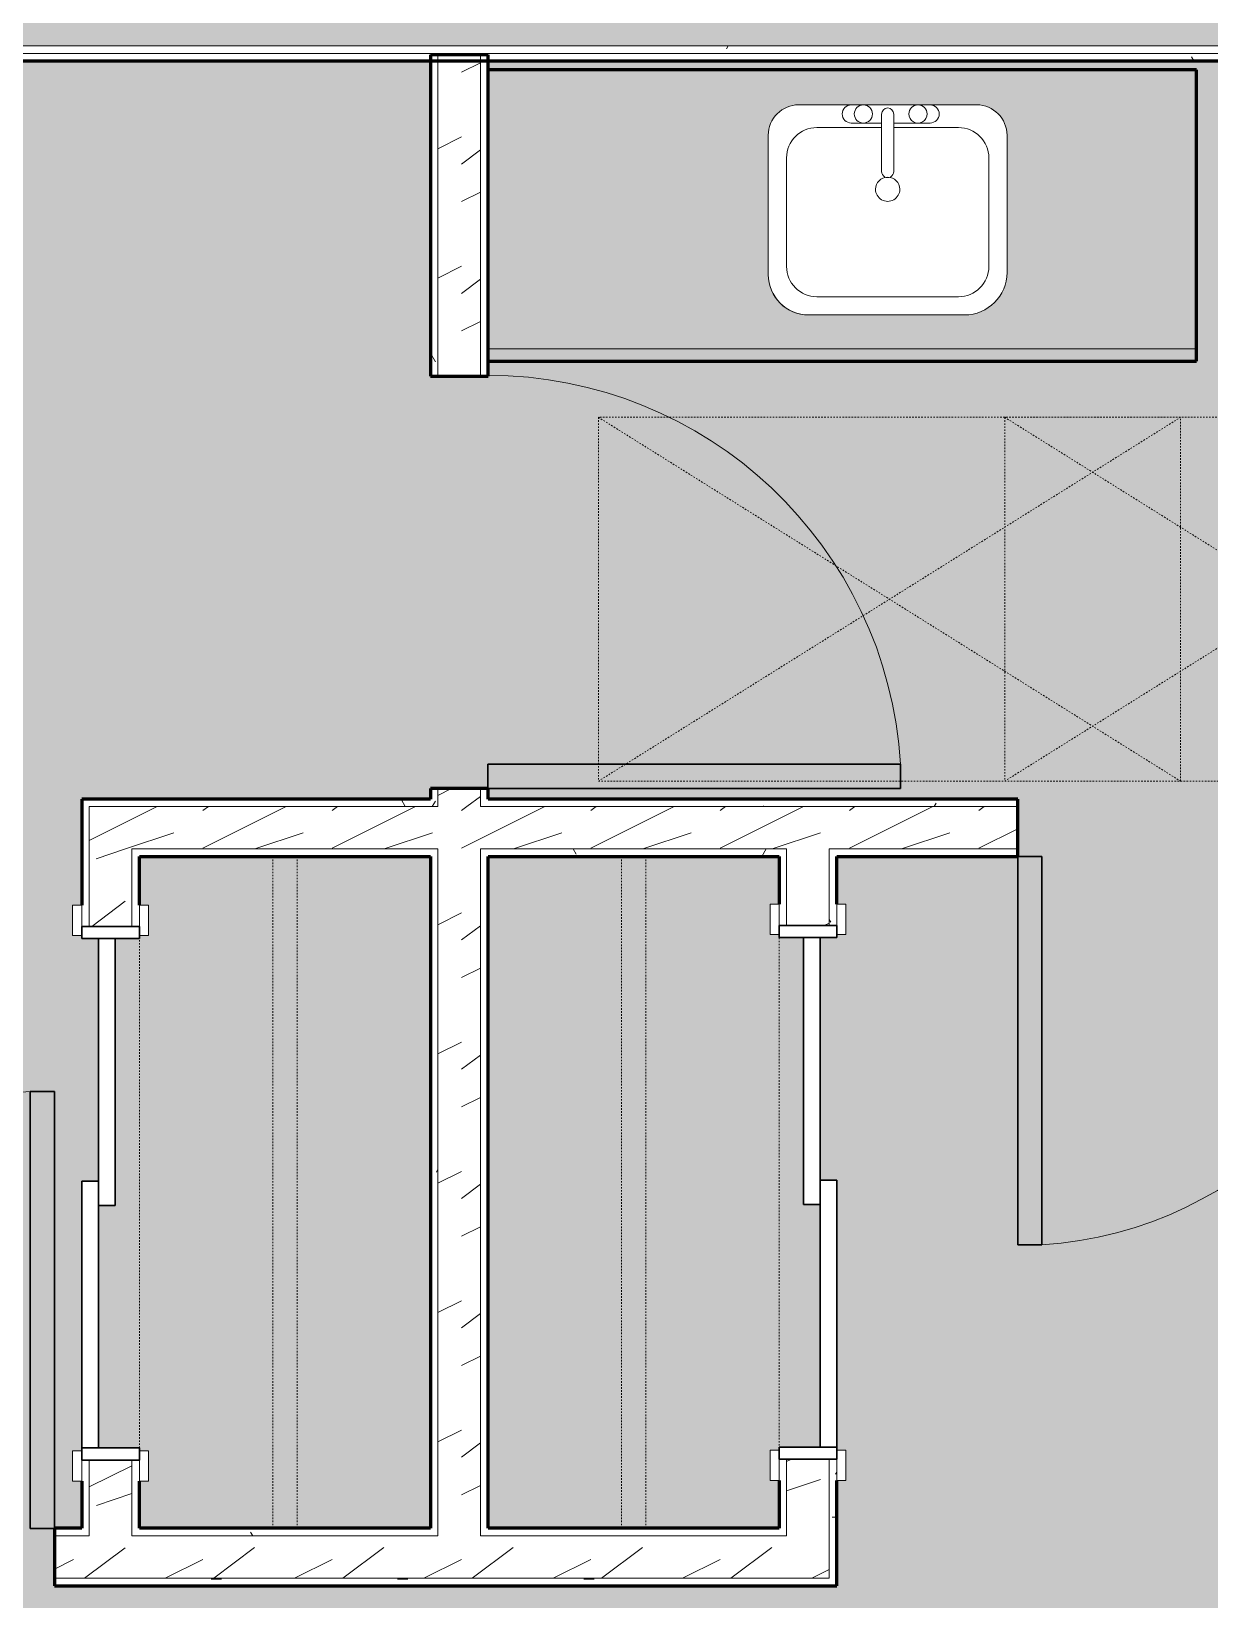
# Model space of a CAD drawing. Header units: inches. Extents: x -4105 to -1989, y 9836 to 11159.
# Drawn here: x -3650 to -3552.9, y 10708.3 to 10837.6 of the extents above; entities that cross this region are included whole.
import ezdxf

# ---------------------------------------------------------------- set-up
doc = ezdxf.new("R2010")
doc.units = ezdxf.units.IN
doc.header["$MEASUREMENT"] = 0
doc.linetypes.add('Dash', pattern=[0.25, 0.125, -0.125])
for name, color, linetype, lineweight in [('0-1', 7, 'Continuous', 5), ('0-2', 7, 'Continuous', 9), ('A-AREA-PATT-4', 41, 'Continuous', 9), ('A-DOOR-1', 31, 'Continuous', 9), ('A-DOOR-2', 31, 'Continuous', 30), ('A-DOOR-FRAM', 31, 'Continuous', 30), ('A-GENM-HDLN', 13, 'Dash', 9), ('A-WALL', 113, 'Continuous', 18), ('A-WALL-1', 113, 'Continuous', 60), ('A-WALL-PATT-1', 111, 'Continuous', 9), ('I-WALL-2', 2, 'Continuous', 60), ('P-SANR-FIXT', 6, 'Continuous', 9), ('Q-CASE', 31, 'Continuous', 9), ('Q-CASE-1', 31, 'Continuous', 60), ('Q-CASE-HDLN', 31, 'Dash', 9)]:
    doc.layers.add(name, color=color, linetype=linetype, lineweight=lineweight)
pattern_1 = [(0, (0, -1194), (20.48, 5.12), [0.845, -14.515, 0.845, -14.515, -81.92]), (0, (0, -1194), (20.48, 5.12), [-30.72, 0.845, -29.875, 0.845, -14.515, -35.84]), (0, (0, -1194), (20.48, 5.12), [-76.8, 0.845, -9.395, 0.845, -24.755]), (120, (7.68, -1191.44), (-14.67405, 15.1762003), [0.845, -14.515, 0.845, -14.515, -81.92]), (120, (7.68, -1191.44), (-14.67405, 15.1762003), [-30.72, 0.845, -29.875, 0.845, -14.515, -35.84]), (120, (7.68, -1191.44), (-14.67405, 15.1762003), [-76.8, 0.845, -9.395, 0.845, -24.755]), (240, (10.24, -1181.2), (-5.80595, -20.2962003), [0.845, -14.515, 0.845, -14.515, -81.92]), (240, (10.24, -1181.2), (-5.80595, -20.2962003), [-30.72, 0.845, -29.875, 0.845, -14.515, -35.84]), (240, (10.24, -1181.2), (-5.80595, -20.2962003), [-76.8, 0.845, -9.395, 0.845, -24.755])]
pattern_2 = [(216.87, (4.265, -1183.338), (31.9871619, 21.32545714), [5.331, -47.981]), (206.565, (10.662, -1186.536), (-10.662476, -10.6620098), [11.921, -11.921]), (198.435, (10.662, -1191.868), (-21.32449365, -10.6625869), [6.744, -26.974])]

# ---------------------------------------------------------------- blocks, each defined once
blk = doc.blocks.new('Single-Flush - 32_ x 84_-1372862-ENLARGED FLOOR PLAN - 1ST FLOOR PLAN - WEST')
at = {"layer": 'A-DOOR-1'}
blk.add_arc((16, 2.37), 32.07, 93.5759, 180, dxfattribs=at)
at = {"layer": 'A-DOOR-2'}
for p, q in [((14, 2.37), (14, 34.38)), ((16, 34.38), (14, 34.38)), ((16, 2.37), (16, 34.38)), ((16, 2.37), (14, 2.37))]:
    blk.add_line(p, q, dxfattribs=at)
blk = doc.blocks.new('Single-Flush - 36_ x 84_-1372839-ENLARGED FLOOR PLAN - 1ST FLOOR PLAN - WEST')
at = {"layer": 'A-DOOR-1'}
blk.add_arc((18, 2.37), 36.07, 93.1789, 180, dxfattribs=at)
at = {"layer": 'A-DOOR-2'}
for p, q in [((16, 2.37), (16, 38.39)), ((18, 38.39), (16, 38.39)), ((18, 2.37), (18, 38.39)), ((18, 2.37), (16, 2.37))]:
    blk.add_line(p, q, dxfattribs=at)
blk = doc.blocks.new('FOLDING_SLIDING CLOSET - 42_ x 80_-1372832-ENLARGED FLOOR PLAN - 1ST FLOOR PLAN - WEST')
at = {"layer": 'A-DOOR-1'}
for p, q in [((-21.25, 3), (-23.75, 3)), ((-23.75, 3), (-23.75, 2.25)), ((-21.25, 2.25), (-21.25, 3)), ((23.75, 3), (21.25, 3)), ((21.25, 3), (21.25, 2.25)), ((23.75, 2.25), (23.75, 3)), ((-23.75, 2.25), (-21.25, 2.25)), ((21.25, 2.25), (23.75, 2.25)), ((-21.25, -2.5), (-23.75, -2.5)), ((-23.75, -2.5), (-23.75, -3.25)), ((-21.25, -3.25), (-21.25, -2.5)), ((23.75, -2.5), (21.25, -2.5)), ((21.25, -2.5), (21.25, -3.25)), ((23.75, -3.25), (23.75, -2.5)), ((-23.75, -3.25), (-21.25, -3.25)), ((21.25, -3.25), (23.75, -3.25))]:
    blk.add_line(p, q, dxfattribs=at)
at = {"layer": 'A-DOOR-2'}
for p, q in [((1, 2.25), (-21, 2.25)), ((-21, 2.25), (-21, 0.87)), ((1, 0.87), (1, 2.25)), ((-21, 0.87), (1, 0.87)), ((21, 0.87), (-1, 0.87)), ((-1, 0.87), (-1, -0.5)), ((21, -0.5), (21, 0.87)), ((-1, -0.5), (21, -0.5))]:
    blk.add_line(p, q, dxfattribs=at)
at = {"layer": 'A-DOOR-FRAM'}
for p, q in [((-21, 2.25), (-22, 2.25)), ((-22, 2.25), (-22, -2.5)), ((-21, -2.5), (-21, 2.25)), ((21, 2.25), (21, -2.5)), ((22, 2.25), (21, 2.25)), ((22, -2.5), (22, 2.25)), ((-22, -2.5), (-21, -2.5)), ((21, -2.5), (22, -2.5))]:
    blk.add_line(p, q, dxfattribs=at)
blk = doc.blocks.new('OD_CW_Closet - OD_CW_Closet-1896142-ENLARGED FLOOR PLAN - 1ST FLOOR PLAN - WEST')
at = {"layer": 'Q-CASE-HDLN'}
for p, q in [((0.74, -24), (0.74, 0)), ((0.74, 0), (4.61, 0)), ((7.36, 0), (49.36, 0)), ((52.11, 0), (56.11, 0)), ((56.11, 0), (56.11, -24)), ((0.74, -11), (56.11, -11)), ((0.74, -13), (56.11, -13)), ((56.11, -24), (0.74, -24))]:
    blk.add_line(p, q, dxfattribs=at)
blk = doc.blocks.new('FOLDING_SLIDING CLOSET - 42_ x 80_-1372841-ENLARGED FLOOR PLAN - 1ST FLOOR PLAN - WEST')
at = {"layer": 'A-DOOR-1'}
for p, q in [((-23.75, 3.25), (-21.25, 3.25)), ((-23.75, 2.5), (-23.75, 3.25)), ((-21.25, 3.25), (-21.25, 2.5)), ((21.25, 3.25), (23.75, 3.25)), ((21.25, 2.5), (21.25, 3.25)), ((23.75, 3.25), (23.75, 2.5)), ((-21.25, 2.5), (-23.75, 2.5)), ((23.75, 2.5), (21.25, 2.5)), ((-23.75, -2.25), (-21.25, -2.25)), ((-23.75, -3), (-23.75, -2.25)), ((-21.25, -2.25), (-21.25, -3)), ((21.25, -2.25), (23.75, -2.25)), ((21.25, -3), (21.25, -2.25)), ((23.75, -2.25), (23.75, -3)), ((-21.25, -3), (-23.75, -3)), ((23.75, -3), (21.25, -3))]:
    blk.add_line(p, q, dxfattribs=at)
at = {"layer": 'A-DOOR-2'}
for p, q in [((-1, 0.5), (21, 0.5)), ((-1, -0.88), (-1, 0.5)), ((21, 0.5), (21, -0.88)), ((-21, -0.88), (1, -0.88)), ((-21, -2.25), (-21, -0.88)), ((21, -0.88), (-1, -0.88)), ((1, -0.88), (1, -2.25)), ((1, -2.25), (-21, -2.25))]:
    blk.add_line(p, q, dxfattribs=at)
at = {"layer": 'A-DOOR-FRAM'}
for p, q in [((-22, 2.5), (-21, 2.5)), ((-22, -2.25), (-22, 2.5)), ((-21, 2.5), (-21, -2.25)), ((21, 2.5), (22, 2.5)), ((21, -2.25), (21, 2.5)), ((22, 2.5), (22, -2.25)), ((-21, -2.25), (-22, -2.25)), ((22, -2.25), (21, -2.25))]:
    blk.add_line(p, q, dxfattribs=at)
blk = doc.blocks.new('OD_CW_Closet - OD_CW_Closet-V8-ENLARGED FLOOR PLAN - 1ST FLOOR PLAN - WEST')
at = {"layer": 'Q-CASE-HDLN'}
for p, q in [((0.74, -24), (0.74, 0)), ((0.74, 0), (56.11, 0)), ((56.11, 0), (56.11, -24)), ((0.74, -11), (56.11, -11)), ((0.74, -13), (56.11, -13)), ((4.68, -24), (0.74, -24)), ((49.43, -24), (7.43, -24)), ((56.11, -24), (52.18, -24))]:
    blk.add_line(p, q, dxfattribs=at)
blk = doc.blocks.new('M_Sink Vanity-Square - 500 x 440mm-1372835-ENLARGED FLOOR PLAN - 1ST FLOOR PLAN - WEST')
at = {"layer": 'P-SANR-FIXT'}
for p, q in [((-5.72, 10.23), (7.14, 10.23)), ((-5.72, 10.23), (7.14, 10.23)), ((-5.22, 8.73), (6.46, 8.73)), ((-9.22, -4.59), (-9.22, 6.73)), ((-9.22, -4.59), (-9.22, 6.73)), ((10.46, 6.91), (10.46, -4.59)), ((10.46, 6.91), (10.46, -4.59)), ((-7.72, -2.72), (-7.72, 6.23)), ((8.96, 6.23), (8.96, -2.72)), ((0.12, -6.33), (0.12, -1.59)), ((1.12, -6.33), (1.12, -1.59)), ((0.12, -5.22), (-5.22, -5.22)), ((-2.88, -5.59), (0.12, -5.59)), ((6.46, -5.22), (1.12, -5.22)), ((1.12, -5.59), (3.62, -5.59)), ((7.96, -7.09), (-6.72, -7.09)), ((7.96, -7.09), (-6.72, -7.09)), ((3.62, -7.09), (-2.88, -7.09))]:
    blk.add_line(p, q, dxfattribs=at)
for centre, radius, start, end in [((-5.72, 6.73), 3.5, 90, 180), ((-5.72, 6.73), 3.5, 90, 180), ((7.14, 6.91), 3.32, 0, 90), ((7.14, 6.91), 3.32, 360, 90), ((-5.22, 6.23), 2.5, 90, 180), ((6.46, 6.23), 2.5, 360, 90), ((0.62, -0.13), 1, 360, 180), ((0.62, -0.13), 1, 180, 0), ((0.62, -1.59), 0.5, 360, 180), ((-5.22, -2.72), 2.5, 180, 270), ((6.46, -2.72), 2.5, 270, 360), ((-6.72, -4.59), 2.5, 180, 270), ((-6.72, -4.59), 2.5, 180, 270), ((7.96, -4.59), 2.5, 270, 0), ((7.96, -4.59), 2.5, 270, 0), ((-2.88, -6.34), 0.75, 90, 270), ((-1.88, -6.34), 0.75, 360, 180), ((-1.88, -6.34), 0.75, 180, 0), ((0.62, -6.33), 0.5, 180, 0), ((2.62, -6.34), 0.75, 0, 180), ((2.62, -6.34), 0.75, 180, 0), ((3.62, -6.34), 0.75, 270, 90)]:
    blk.add_arc(centre, radius, start, end, dxfattribs=at)
blk = doc.blocks.new('OD_CW_Base Cabinet - OD_CW_Base Cabinet-1913675-ENLARGED FLOOR PLAN - 1ST FLOOR PLAN - WEST')
at = {"layer": 'Q-CASE'}
h = blk.add_hatch(color=256, dxfattribs=at)
h.paths.add_polyline_path([(0.74, 1), (59.14, 1), (59.14, 24), (0.74, 24), (0.74, 3.8)], flags=0)
h.paths.add_polyline_path([(27.17, 3.8), (26.31, 3.92), (25.51, 4.25), (24.82, 4.77), (24.29, 5.46), (23.96, 6.26), (23.85, 7.12), (23.85, 18.63), (23.93, 19.27), (24.18, 19.88), (24.58, 20.39), (25.1, 20.79), (25.7, 21.04), (26.35, 21.13), (41.03, 21.13), (41.68, 21.04), (42.28, 20.79), (42.8, 20.39), (43.2, 19.88), (43.45, 19.27), (43.53, 18.63), (43.53, 7.3), (43.41, 6.4), (43.06, 5.55), (42.51, 4.83), (41.78, 4.27), (40.94, 3.92), (40.03, 3.8), (32.5, 3.8)], flags=0)
blk.add_hatch(color=256, dxfattribs=at).paths.add_polyline_path([(32.5, 0), (59.14, 0), (59.14, 1), (0.74, 1), (0.74, 0)], flags=0)
for p, q in [((0.74, 24), (59.14, 24)), ((59.14, 24), (59.14, 1)), ((0.74, 1), (59.14, 1)), ((59.14, 1), (0.74, 1)), ((59.14, 0), (0.74, 0)), ((59.14, 1), (59.14, 0))]:
    blk.add_line(p, q, dxfattribs=at)
at = {"layer": 'Q-CASE-1'}
for p, q in [((59.14, 24), (0.74, 24)), ((59.14, 0), (59.14, 24)), ((0.74, 0), (59.14, 0))]:
    blk.add_line(p, q, dxfattribs=at)
blk = doc.blocks.new('ADA Clearances - 30_x48_-V52-ENLARGED FLOOR PLAN - 1ST FLOOR PLAN - WEST')
at = {"layer": 'A-GENM-HDLN'}
for p, q in [((15, -24), (-15, 24)), ((-15, -24), (15, 24)), ((15, 24), (-15, 24)), ((-15, 24), (-15, 14.12)), ((15, -24), (15, 24)), ((-15, 5.48), (-15, -24)), ((-15, -24), (15, -24))]:
    blk.add_line(p, q, dxfattribs=at)
blk = doc.blocks.new('ADA Clearances - 30_x48_-2253128-ENLARGED FLOOR PLAN - 1ST FLOOR PLAN - WEST')
at = {"layer": 'A-GENM-HDLN'}
for p, q in [((15, -24), (-15, 24)), ((-15, -24), (15, 24)), ((15, 24), (-15, 24)), ((-15, 24), (-15, -24)), ((15, -24), (15, 24)), ((-15, -24), (15, -24))]:
    blk.add_line(p, q, dxfattribs=at)
blk = doc.blocks.new('Single-Flush - 34_ x 84_-1372840-ENLARGED FLOOR PLAN - 1ST FLOOR PLAN - WEST')
at = {"layer": 'A-DOOR-1'}
blk.add_arc((17, 2.37), 34.07, 93.3657, 180, dxfattribs=at)
at = {"layer": 'A-DOOR-2'}
for p, q in [((15, 2.37), (15, 36.38)), ((17, 36.38), (15, 36.38)), ((17, 2.37), (17, 36.38)), ((17, 2.37), (15, 2.37))]:
    blk.add_line(p, q, dxfattribs=at)
blk = doc.blocks.new('CTR - 1st Phase - Unit Layouts_rvt-1-ENLARGED FLOOR PLAN - 1ST FLOOR PLAN - WEST')
at = {"layer": 'A-WALL-PATT-1'}
h = blk.add_hatch(dxfattribs=at)
h.set_pattern_fill('FP_1', color=256, style=0, pattern_type=2)
h.set_pattern_definition(pattern_1)
h.paths.add_polyline_path([(-3617.12, 10714.22), (-3616.5, 10714.22), (-3616.5, 10769.59), (-3617.12, 10769.59), (-3617.12, 10724.35)], flags=0)
h.paths.add_polyline_path([(-3616.5, 10774.34), (-3616.5, 10775.2), (-3617.12, 10775.2), (-3617.12, 10774.34)], flags=0)
h.paths.add_polyline_path([(-3616.5, 10809.2), (-3616.51, 10835.19), (-3617.12, 10835.19), (-3617.12, 10809.2)], flags=0)
h = blk.add_hatch(dxfattribs=at)
h.set_pattern_fill('FP_2', color=256, style=0, pattern_type=2)
h.set_pattern_definition(pattern_2)
h.paths.add_polyline_path([(-3613, 10713.59), (-3613, 10770.22), (-3616.5, 10770.22), (-3616.5, 10713.59)], flags=0)
h.paths.add_polyline_path([(-3616.5, 10773.72), (-3613, 10773.72), (-3613, 10775.2), (-3616.5, 10775.2), (-3616.5, 10774.34)], flags=0)
h.paths.add_polyline_path([(-3616.5, 10809.2), (-3613, 10809.2), (-3613, 10835.19), (-3616.5, 10835.19)], flags=0)
h = blk.add_hatch(dxfattribs=at)
h.set_pattern_fill('FP_1', color=256, style=0, pattern_type=2)
h.set_pattern_definition(pattern_1)
h.paths.add_polyline_path([(-3645.87, 10773.72), (-3616.5, 10773.72), (-3616.5, 10774.34), (-3645.87, 10774.34)], flags=0)
h.paths.add_polyline_path([(-3613, 10773.72), (-3568.7, 10773.72), (-3568.7, 10774.34), (-3613, 10774.34)], flags=0)
h.paths.add_polyline_path([(-3519.54, 10773.72), (-3483.97, 10773.73), (-3483.97, 10774.34), (-3536.7, 10774.34), (-3536.7, 10773.72), (-3521.15, 10773.72)], flags=0)
h = blk.add_hatch(dxfattribs=at)
h.set_pattern_fill('FP_2', color=256, style=0, pattern_type=2)
h.set_pattern_definition(pattern_2)
h.paths.add_polyline_path([(-3645.25, 10770.22), (-3568.7, 10770.22), (-3568.7, 10773.72), (-3645.25, 10773.72)], flags=0)
h.paths.add_polyline_path([(-3519.54, 10770.22), (-3482.72, 10770.22), (-3482.72, 10773.72), (-3536.7, 10773.72), (-3536.7, 10770.22), (-3521.15, 10770.22)], flags=0)
h = blk.add_hatch(dxfattribs=at)
h.set_pattern_fill('FP_2', color=256, style=0, pattern_type=2)
h.set_pattern_definition(pattern_2)
h.paths.add_polyline_path([(-3641.82, 10713.59), (-3641.75, 10713.59), (-3641.75, 10719.84), (-3645.25, 10719.84), (-3645.25, 10713.59), (-3643.12, 10713.59)], flags=0)
h.paths.add_polyline_path([(-3643.12, 10763.84), (-3641.75, 10763.84), (-3641.75, 10770.22), (-3645.25, 10770.22), (-3645.25, 10763.84), (-3644.5, 10763.84)], flags=0)
h = blk.add_hatch(dxfattribs=at)
h.set_pattern_fill('FP_1', color=256, style=0, pattern_type=2)
h.set_pattern_definition(pattern_1)
h.paths.add_polyline_path([(-3641.75, 10769.59), (-3616.5, 10769.59), (-3616.5, 10770.22), (-3641.75, 10770.22)], flags=0)
h.paths.add_polyline_path([(-3613, 10769.59), (-3587.75, 10769.59), (-3587.75, 10770.22), (-3613, 10770.22)], flags=0)
h.paths.add_polyline_path([(-3584.25, 10769.59), (-3568.7, 10769.59), (-3568.7, 10770.22), (-3584.25, 10770.22)], flags=0)
h.paths.add_polyline_path([(-3536.7, 10769.59), (-3521.15, 10769.59), (-3521.15, 10770.22), (-3536.7, 10770.22)], flags=0)
h.paths.add_polyline_path([(-3484.7, 10769.59), (-3483.97, 10769.59), (-3483.97, 10770.22), (-3517.65, 10770.22), (-3517.65, 10769.59), (-3491.2, 10769.59)], flags=0)
h = blk.add_hatch(dxfattribs=at)
h.set_pattern_fill('FP_2', color=256, style=0, pattern_type=2)
h.set_pattern_definition(pattern_2)
h.paths.add_polyline_path([(-3584.25, 10710.09), (-3584.25, 10719.91), (-3587.75, 10719.91), (-3587.75, 10710.09)], flags=0)
h.paths.add_polyline_path([(-3584.25, 10763.91), (-3584.25, 10770.22), (-3587.75, 10770.22), (-3587.75, 10763.91), (-3585, 10763.91)], flags=0)
h = blk.add_hatch(dxfattribs=at)
h.set_pattern_fill('FP_1', color=256, style=0, pattern_type=2)
h.set_pattern_definition(pattern_1)
h.paths.add_polyline_path([(-3583.62, 10709.47), (-3583.62, 10719.91), (-3584.25, 10719.91), (-3584.25, 10709.47)], flags=0)
h.paths.add_polyline_path([(-3583.62, 10763.91), (-3583.62, 10769.59), (-3584.25, 10769.57), (-3584.25, 10763.91)], flags=0)
h = blk.add_hatch(dxfattribs=at)
h.set_pattern_fill('FP_1', color=256, style=0, pattern_type=2)
h.set_pattern_definition(pattern_1)
h.paths.add_polyline_path([(-3714.13, 10713.59), (-3684.12, 10713.59), (-3684.12, 10714.22), (-3822.41, 10714.22), (-3822.41, 10713.59), (-3753.92, 10713.59)], flags=0)
h.paths.add_polyline_path([(-3648.12, 10713.59), (-3645.25, 10713.59), (-3645.25, 10714.22), (-3648.12, 10714.22)], flags=0)
h = blk.add_hatch(dxfattribs=at)
h.set_pattern_fill('FP_2', color=256, style=0, pattern_type=2)
h.set_pattern_definition(pattern_2)
h.paths.add_polyline_path([(-3704.13, 10710.09), (-3684.12, 10710.09), (-3684.12, 10713.59), (-3822.41, 10713.59), (-3822.41, 10710.09), (-3714.13, 10710.09)], flags=0)
h.paths.add_polyline_path([(-3643.12, 10710.09), (-3641.75, 10710.09), (-3641.75, 10713.59), (-3648.12, 10713.59), (-3648.12, 10710.09), (-3644.5, 10710.09)], flags=0)
h = blk.add_hatch(dxfattribs=at)
h.set_pattern_fill('FP_2', color=256, style=0, pattern_type=2)
h.set_pattern_definition(pattern_2)
h.paths.add_polyline_path([(-3588.37, 10710.09), (-3587.75, 10710.1), (-3587.75, 10713.59), (-3641.75, 10713.59), (-3641.75, 10710.09), (-3611.15, 10710.09)], flags=0)
h = blk.add_hatch(dxfattribs=at)
h.set_pattern_fill('FP_1', color=256, style=0, pattern_type=2)
h.set_pattern_definition(pattern_1)
h.paths.add_polyline_path([(-3588.37, 10713.59), (-3588.37, 10714.22), (-3613, 10714.22), (-3613, 10713.59), (-3611.15, 10713.59)], flags=0)
h.paths.add_polyline_path([(-3641.12, 10713.59), (-3616.5, 10713.59), (-3616.5, 10714.22), (-3641.12, 10714.22)], flags=0)
h = blk.add_hatch(dxfattribs=at)
h.set_pattern_fill('FP_1', color=256, style=0, pattern_type=2)
h.set_pattern_definition(pattern_1)
h.paths.add_polyline_path([(-3753.92, 10709.47), (-3684.12, 10709.47), (-3684.12, 10710.09), (-3822.41, 10710.09), (-3822.41, 10709.47), (-3763.82, 10709.47)], flags=0)
h.paths.add_polyline_path([(-3645.87, 10709.47), (-3641.12, 10709.47), (-3641.12, 10710.09), (-3648.12, 10710.09), (-3648.12, 10709.47)], flags=0)
h = blk.add_hatch(dxfattribs=at)
h.set_pattern_fill('FP_1', color=256, style=0, pattern_type=2)
h.set_pattern_definition(pattern_1)
h.paths.add_polyline_path([(-3588.37, 10709.47), (-3584.25, 10709.47), (-3584.25, 10710.09), (-3641.12, 10710.09), (-3641.12, 10709.47), (-3611.15, 10709.47)], flags=0)
at = {"layer": 'A-WALL'}
for p, q in [((-3616.5, 10809.2), (-3616.5, 10835.7)), ((-3613, 10809.2), (-3613, 10835.7)), ((-3616.5, 10774.34), (-3616.5, 10775.2)), ((-3616.5, 10773.72), (-3616.5, 10774.34)), ((-3616.5, 10774.34), (-3616.5, 10773.72)), ((-3613, 10774.34), (-3613, 10775.2)), ((-3613, 10774.34), (-3613, 10773.72)), ((-3613, 10773.72), (-3613, 10774.34)), ((-3645.25, 10773.72), (-3616.5, 10773.72)), ((-3645.25, 10770.22), (-3645.25, 10773.72)), ((-3613, 10773.72), (-3568.7, 10773.72)), ((-3645.25, 10769.59), (-3645.25, 10770.22)), ((-3641.75, 10770.22), (-3616.5, 10770.22)), ((-3641.75, 10769.59), (-3641.75, 10770.22)), ((-3616.5, 10769.59), (-3616.5, 10770.22)), ((-3616.5, 10770.22), (-3616.5, 10769.59)), ((-3613, 10770.22), (-3613, 10769.59)), ((-3613, 10770.22), (-3587.75, 10770.22)), ((-3613, 10769.59), (-3613, 10770.22)), ((-3587.75, 10769.59), (-3587.75, 10770.22)), ((-3584.25, 10769.59), (-3584.25, 10770.22)), ((-3584.25, 10770.22), (-3568.7, 10770.22)), ((-3645.25, 10769.59), (-3645.25, 10763.84)), ((-3641.75, 10769.59), (-3641.75, 10763.84)), ((-3616.5, 10714.22), (-3616.5, 10769.59)), ((-3613, 10714.22), (-3613, 10769.59)), ((-3587.75, 10763.91), (-3587.75, 10769.59)), ((-3584.25, 10763.91), (-3584.25, 10769.59)), ((-3645.25, 10719.84), (-3645.25, 10714.22)), ((-3641.75, 10719.84), (-3641.75, 10714.22)), ((-3587.75, 10713.59), (-3587.75, 10719.91)), ((-3584.25, 10710.09), (-3584.25, 10719.91)), ((-3645.25, 10713.59), (-3648.12, 10713.59)), ((-3645.25, 10714.22), (-3645.25, 10713.59)), ((-3641.75, 10714.22), (-3641.75, 10713.59)), ((-3641.75, 10713.59), (-3641.12, 10713.59)), ((-3616.5, 10713.59), (-3641.12, 10713.59)), ((-3616.5, 10714.22), (-3616.5, 10713.59)), ((-3613, 10714.22), (-3613, 10713.59)), ((-3588.37, 10713.59), (-3613, 10713.59)), ((-3587.75, 10713.59), (-3588.37, 10713.59)), ((-3641.75, 10710.09), (-3648.12, 10710.09)), ((-3641.75, 10710.09), (-3641.12, 10710.09)), ((-3588.37, 10710.09), (-3641.12, 10710.09)), ((-3587.75, 10710.09), (-3588.37, 10710.09)), ((-3584.25, 10710.09), (-3587.75, 10710.09))]:
    blk.add_line(p, q, dxfattribs=at)
at = {"layer": 'A-WALL-1'}
for p, q in [((-3617.12, 10835.7), (-3617.12, 10809.2)), ((-3612.37, 10835.7), (-3617.12, 10835.7)), ((-3612.37, 10809.2), (-3612.37, 10835.7)), ((-3617.12, 10809.2), (-3612.37, 10809.2)), ((-3617.12, 10774.34), (-3645.87, 10774.34)), ((-3645.87, 10774.34), (-3645.87, 10773.72)), ((-3617.12, 10775.2), (-3617.12, 10774.34)), ((-3612.37, 10775.2), (-3617.12, 10775.2)), ((-3612.37, 10774.34), (-3612.37, 10775.2)), ((-3568.7, 10774.34), (-3612.37, 10774.34)), ((-3568.7, 10769.59), (-3568.7, 10774.34)), ((-3645.87, 10773.72), (-3645.87, 10769.59)), ((-3645.87, 10769.59), (-3645.87, 10765.59)), ((-3641.12, 10769.59), (-3617.12, 10769.59)), ((-3641.12, 10765.59), (-3641.12, 10769.59)), ((-3617.12, 10769.59), (-3617.12, 10714.22)), ((-3612.37, 10769.59), (-3588.37, 10769.59)), ((-3612.37, 10714.22), (-3612.37, 10769.59)), ((-3588.37, 10769.59), (-3588.37, 10765.66)), ((-3583.62, 10765.66), (-3583.62, 10769.59)), ((-3583.62, 10769.59), (-3568.7, 10769.59)), ((-3645.87, 10718.09), (-3645.87, 10714.22)), ((-3641.12, 10714.22), (-3641.12, 10718.09)), ((-3588.37, 10718.16), (-3588.37, 10714.22)), ((-3583.62, 10709.47), (-3583.62, 10718.16)), ((-3645.87, 10714.22), (-3648.12, 10714.22)), ((-3648.12, 10714.22), (-3648.12, 10709.47)), ((-3617.12, 10714.22), (-3641.12, 10714.22)), ((-3588.37, 10714.22), (-3612.37, 10714.22)), ((-3648.12, 10709.47), (-3641.12, 10709.47)), ((-3641.12, 10709.47), (-3588.37, 10709.47)), ((-3588.37, 10709.47), (-3584.25, 10709.47)), ((-3584.25, 10709.47), (-3583.62, 10709.47))]:
    blk.add_line(p, q, dxfattribs=at)
at = {"layer": '0-2'}
for name, p in [('OD_CW_Base Cabinet - OD_CW_Base Cabinet-1913675-ENLARGED FLOOR PLAN - 1ST FLOOR PLAN - WEST', (-3613.11, 10810.45)), ('Single-Flush - 36_ x 84_-1372839-ENLARGED FLOOR PLAN - 1ST FLOOR PLAN - WEST', (-3666.12, 10711.84))]:
    blk.add_blockref(name, p, dxfattribs=at)
for name, p, rotation in [('M_Sink Vanity-Square - 500 x 440mm-1372835-ENLARGED FLOOR PLAN - 1ST FLOOR PLAN - WEST', (-3578.8, 10824.48), 180), ('Single-Flush - 34_ x 84_-1372840-ENLARGED FLOOR PLAN - 1ST FLOOR PLAN - WEST', (-3614.75, 10792.2), 269.9999999999977), ('ADA Clearances - 30_x48_-2253128-ENLARGED FLOOR PLAN - 1ST FLOOR PLAN - WEST', (-3579.27, 10790.81), 270.0000000000299), ('ADA Clearances - 30_x48_-V52-ENLARGED FLOOR PLAN - 1ST FLOOR PLAN - WEST', (-3545.77, 10790.81), 270.0000000000299), ('OD_CW_Closet - OD_CW_Closet-1896142-ENLARGED FLOOR PLAN - 1ST FLOOR PLAN - WEST', (-3641.12, 10713.48), 89.99999999999663), ('OD_CW_Closet - OD_CW_Closet-V8-ENLARGED FLOOR PLAN - 1ST FLOOR PLAN - WEST', (-3612.37, 10713.48), 89.99999999999663), ('Single-Flush - 32_ x 84_-1372862-ENLARGED FLOOR PLAN - 1ST FLOOR PLAN - WEST', (-3552.7, 10771.97), 180), ('FOLDING_SLIDING CLOSET - 42_ x 80_-1372832-ENLARGED FLOOR PLAN - 1ST FLOOR PLAN - WEST', (-3643.62, 10741.84), 90.00000000000065), ('FOLDING_SLIDING CLOSET - 42_ x 80_-1372841-ENLARGED FLOOR PLAN - 1ST FLOOR PLAN - WEST', (-3585.87, 10741.91), 90.00000000000053)]:
    blk.add_blockref(name, p, dxfattribs=dict(at, rotation=rotation))

msp = doc.modelspace()

# ---------------------------------------------------------------- block references
at = {"layer": '0-1'}
msp.add_blockref('CTR - 1st Phase - Unit Layouts_rvt-1-ENLARGED FLOOR PLAN - 1ST FLOOR PLAN - WEST', (0, 0), dxfattribs=at)

# ---------------------------------------------------------------- next in the draw order: hatches: boundary and pattern name
at = {"layer": 'A-AREA-PATT-4'}
h = msp.add_hatch(color=256, dxfattribs=at)
h.paths.add_polyline_path([(-3822.2, 10553.19), (-3788.62, 10553.19), (-3788.62, 10568.84), (-3787.96, 10568.84), (-3787.93, 10568.88), (-3787.47, 10568.88), (-3787.47, 10568.84), (-3772.28, 10568.84), (-3772.28, 10568.88), (-3771.28, 10568.88), (-3771.28, 10568.84), (-3770.62, 10568.84), (-3770.62, 10564.84), (-3734.62, 10564.84), (-3734.62, 10568.84), (-3733.96, 10568.84), (-3733.96, 10568.88), (-3732.96, 10568.88), (-3732.96, 10568.84), (-3717.77, 10568.84), (-3717.77, 10568.88), (-3717.28, 10568.88), (-3717.28, 10568.84), (-3716.62, 10568.84), (-3716.62, 10553.19), (-3591.97, 10553.19), (-3591.97, 10563.04), (-3602.42, 10563.04), (-3602.42, 10579.54), (-3591.97, 10579.54), (-3591.97, 10591.04), (-3602.42, 10591.04), (-3602.42, 10607.54), (-3591.97, 10607.54), (-3591.97, 10619.04), (-3602.42, 10619.04), (-3602.42, 10635.54), (-3591.97, 10635.54), (-3591.97, 10662.02), (-3555.97, 10662.02), (-3555.97, 10649.47), (-3553.64, 10649.46), (-3553.55, 10649.41), (-3553.49, 10649.27), (-3553.49, 10648.38), (-3553.24, 10648.38), (-3553.24, 10644.65), (-3552.99, 10644.65), (-3552.99, 10642.68), (-3553.24, 10642.68), (-3553.24, 10633.32), (-3552.99, 10633.32), (-3552.99, 10632.73), (-3553.24, 10632.73), (-3553.24, 10632.14), (-3552.99, 10632.14), (-3552.99, 10631.55), (-3553.24, 10631.55), (-3553.24, 10630.96), (-3552.99, 10630.96), (-3552.99, 10630.37), (-3553.24, 10630.37), (-3553.24, 10629.78), (-3552.99, 10629.78), (-3552.99, 10629.19), (-3553.24, 10629.19), (-3553.24, 10626.56), (-3553.49, 10626.54), (-3553.51, 10625.61), (-3553.55, 10625.53), (-3553.69, 10625.47), (-3555.97, 10625.47), (-3555.97, 10553.19), (-3507.97, 10553.19), (-3507.97, 10606.7), (-3516.32, 10606.7), (-3516.32, 10642.45), (-3486.32, 10642.45), (-3486.32, 10606.7), (-3483.97, 10606.7), (-3483.97, 10643.19), (-3504.92, 10643.19), (-3504.92, 10671.39), (-3502.99, 10671.39), (-3502.99, 10672.01), (-3501.92, 10672.01), (-3501.92, 10706.76), (-3502.99, 10706.76), (-3502.99, 10707.39), (-3504.92, 10707.39), (-3504.92, 10710.9), (-3521.77, 10710.9), (-3521.77, 10737.9), (-3517.02, 10737.9), (-3517.02, 10715.65), (-3504.92, 10715.65), (-3504.92, 10716.39), (-3483.97, 10716.39), (-3483.97, 10769.59), (-3517.02, 10769.59), (-3517.02, 10767.9), (-3521.77, 10767.9), (-3521.77, 10769.59), (-3536.7, 10769.59), (-3536.7, 10774.34), (-3483.97, 10774.34), (-3483.97, 10807.19), (-3519.97, 10807.19), (-3519.97, 10812.31), (-3515.22, 10812.31), (-3515.22, 10811.94), (-3483.97, 10811.94), (-3483.97, 10835.19), (-3515.22, 10835.19), (-3515.22, 10832.31), (-3519.97, 10832.31), (-3519.97, 10835.19), (-3612.37, 10835.19), (-3612.37, 10834.45), (-3553.97, 10834.45), (-3553.97, 10810.45), (-3612.37, 10810.45), (-3612.37, 10809.2), (-3617.12, 10809.2), (-3617.12, 10835.19), (-3822.2, 10835.19), (-3822.2, 10782.16), (-3789.92, 10782.16), (-3789.92, 10775.4), (-3794.67, 10775.4), (-3794.67, 10777.41), (-3822.2, 10777.41), (-3822.2, 10714.22), (-3794.67, 10714.22), (-3794.67, 10717.96), (-3789.92, 10717.96), (-3789.92, 10714.22), (-3684.12, 10714.22), (-3684.12, 10709.47), (-3822.2, 10709.47), (-3822.2, 10574.34)], flags=0)
h.paths.add_polyline_path([(-3669.13, 10565.79), (-3704.13, 10565.79), (-3704.13, 10571.79), (-3705.13, 10571.79), (-3705.13, 10607.79), (-3704.13, 10607.79), (-3704.13, 10613.79), (-3669.13, 10613.79), (-3669.13, 10596.74)], flags=0)
h.paths.add_polyline_path([(-3763.82, 10617.12), (-3792.13, 10617.12), (-3792.13, 10618.12), (-3798.13, 10618.12), (-3798.13, 10653.12), (-3714.13, 10653.12), (-3714.13, 10618.12), (-3720.13, 10618.12), (-3720.13, 10617.12), (-3753.92, 10617.12)], flags=0)
h.paths.add_polyline_path([(-3504.92, 10705.64), (-3540.92, 10705.64), (-3540.92, 10707.39), (-3504.92, 10707.39)], flags=0)
h.paths.add_polyline_path([(-3643.12, 10709.47), (-3648.12, 10709.47), (-3648.12, 10714.22), (-3645.87, 10714.22), (-3645.87, 10718.09), (-3646.62, 10718.09), (-3646.62, 10720.59), (-3645.87, 10720.59), (-3645.87, 10742.84), (-3644.5, 10742.84), (-3644.5, 10762.84), (-3645.87, 10762.84), (-3645.87, 10763.09), (-3646.62, 10763.09), (-3646.62, 10765.59), (-3645.87, 10765.59), (-3645.87, 10774.34), (-3617.12, 10774.34), (-3617.12, 10775.2), (-3612.37, 10775.2), (-3612.37, 10774.34), (-3568.7, 10774.34), (-3568.7, 10769.59), (-3583.62, 10769.59), (-3583.62, 10765.66), (-3582.87, 10765.66), (-3582.87, 10763.16), (-3583.62, 10763.16), (-3583.63, 10762.91), (-3585, 10762.91), (-3585, 10742.91), (-3583.62, 10742.91), (-3583.62, 10720.66), (-3582.87, 10720.66), (-3582.87, 10718.16), (-3583.62, 10718.16), (-3583.62, 10709.47), (-3641.75, 10709.47)], flags=0)
h.paths.add_polyline_path([(-3611.15, 10714.22), (-3588.37, 10714.22), (-3588.37, 10718.16), (-3589.12, 10718.16), (-3589.12, 10720.66), (-3588.37, 10720.66), (-3588.37, 10720.91), (-3585, 10720.91), (-3585, 10740.91), (-3586.37, 10740.91), (-3586.37, 10762.91), (-3588.37, 10762.91), (-3588.37, 10763.16), (-3589.12, 10763.16), (-3589.12, 10765.66), (-3588.37, 10765.66), (-3588.37, 10769.59), (-3612.37, 10769.59), (-3612.37, 10714.22)], flags=0)
h.paths.add_polyline_path([(-3641.12, 10714.22), (-3617.12, 10714.22), (-3617.12, 10769.59), (-3641.12, 10769.59), (-3641.12, 10765.59), (-3640.37, 10765.59), (-3640.37, 10763.09), (-3641.12, 10763.09), (-3641.12, 10762.84), (-3643.12, 10762.84), (-3643.12, 10740.84), (-3644.5, 10740.84), (-3644.5, 10720.84), (-3641.12, 10720.84), (-3641.12, 10720.59), (-3640.37, 10720.59), (-3640.37, 10718.09), (-3641.12, 10718.09)], flags=0)
h.paths.add_polyline_path([(-3510.7, 10737.84), (-3510.7, 10762.84), (-3484.7, 10762.84), (-3484.7, 10737.84), (-3501.92, 10737.84)], flags=0)
h.paths.add_polyline_path([(-3790.55, 10737.96), (-3794.67, 10737.96), (-3794.67, 10739.26), (-3821.95, 10739.26), (-3821.95, 10744.01), (-3794.67, 10744.01), (-3794.67, 10745.4), (-3789.92, 10745.4), (-3789.92, 10737.96)], flags=0)
h.paths.add_polyline_path([(-3819.92, 10746.65), (-3820.92, 10746.65), (-3820.92, 10774.65), (-3795.67, 10774.65), (-3795.67, 10765.15), (-3795.17, 10765.14), (-3795.17, 10764.65), (-3795.67, 10764.65), (-3795.67, 10748.4), (-3795.17, 10748.38), (-3795.17, 10747.65), (-3795.67, 10747.65), (-3795.67, 10746.65), (-3809.63, 10746.65)], flags=0)
h.paths.add_polyline_path([(-3714.13, 10754.84), (-3753.92, 10754.84), (-3753.92, 10834.84), (-3675.92, 10834.84), (-3675.92, 10754.84), (-3704.13, 10754.84)], flags=0)
h.paths.add_polyline_path([(-3535.47, 10802.97), (-3536.47, 10802.97), (-3537.85, 10803.47), (-3538.71, 10803.97), (-3539.71, 10804.97), (-3541.1, 10806.97), (-3542.03, 10808.97), (-3542.76, 10810.97), (-3543.3, 10812.98), (-3543.47, 10814.97), (-3543.39, 10815.97), (-3543.21, 10816.97), (-3542.94, 10817.97), (-3542.37, 10818.97), (-3541.18, 10819.97), (-3540.84, 10823), (-3542.22, 10823), (-3543.19, 10823.12), (-3544.09, 10823.49), (-3544.86, 10824.09), (-3545.45, 10824.86), (-3545.82, 10825.76), (-3545.95, 10826.72), (-3545.95, 10834.45), (-3526, 10834.45), (-3526, 10826.72), (-3526.12, 10825.76), (-3526.5, 10824.86), (-3527.09, 10824.09), (-3527.86, 10823.49), (-3528.76, 10823.12), (-3529.8, 10823), (-3531.11, 10823), (-3530.76, 10819.97), (-3529.57, 10818.97), (-3529.01, 10817.97), (-3528.74, 10816.97), (-3528.56, 10815.97), (-3528.47, 10814.97), (-3528.65, 10812.98), (-3529.19, 10810.97), (-3529.91, 10808.97), (-3530.85, 10806.97), (-3532.23, 10804.97), (-3533.23, 10803.97), (-3534.1, 10803.47)], flags=0)
h.paths.add_polyline_path([(-3653.92, 10816.34), (-3671.92, 10816.34), (-3671.92, 10834.34), (-3653.92, 10834.34)], flags=0)
h.paths.add_polyline_path([(-3769.7, 10816.34), (-3773.86, 10816.34), (-3773.86, 10834.34), (-3755.86, 10834.34), (-3755.86, 10816.34), (-3763.82, 10816.34)], flags=0)
at = {"layer": 'A-WALL-PATT-1'}
h = msp.add_hatch(dxfattribs=at)
h.set_pattern_fill('FP_13', color=256, style=0, pattern_type=2)
h.set_pattern_definition([(161.57, (0.32, -1193.68), (-2.560496185, -0.000537386), [0, -18.214, 2.022, 0]), (18.43, (-0.32, -1193.68), (-2.560496185, 0.000537386), [0, -18.214, 2.022, 0]), (108.43, (0.32, -1193.68), (1.27922091, -6.400876726), [6.07, -14.166]), (71.57, (-0.32, -1193.68), (1.27922091, 6.400876726), [6.07, -14.166])])
h.paths.add_polyline_path([(-3822.72, 10836.44), (-3482.72, 10836.44), (-3482.72, 10839.94), (-3822.72, 10839.94), (-3822.72, 10836.86)], flags=0)
h = msp.add_hatch(dxfattribs=at)
h.set_pattern_fill('FP_1', color=256, style=0, pattern_type=2)
h.set_pattern_definition(pattern_1)
h.paths.add_polyline_path([(-3641.68, 10835.81), (-3483.35, 10835.81), (-3483.35, 10836.44), (-3822.72, 10836.44), (-3822.72, 10835.81), (-3653.92, 10835.81)], flags=0)
h = msp.add_hatch(dxfattribs=at)
h.set_pattern_fill('FP_1', color=256, style=0, pattern_type=2)
h.set_pattern_definition(pattern_1)
h.paths.add_polyline_path([(-3489.01, 10835.19), (-3483.97, 10835.19), (-3483.97, 10835.81), (-3822.72, 10835.81), (-3822.72, 10835.19), (-3519.54, 10835.19)], flags=0)

# ---------------------------------------------------------------- next in the draw order: linework, layer by layer
at = {"layer": 'A-WALL'}
for p, q in [((-3482.72, 10836.44), (-3822.72, 10836.44)), ((-3483.35, 10835.81), (-3822.72, 10835.81))]:
    msp.add_line(p, q, dxfattribs=at)
at = {"layer": 'I-WALL-2'}
msp.add_line((-3822.72, 10835.19), (-3483.97, 10835.19), dxfattribs=at)

doc.saveas('drawing.dxf')
